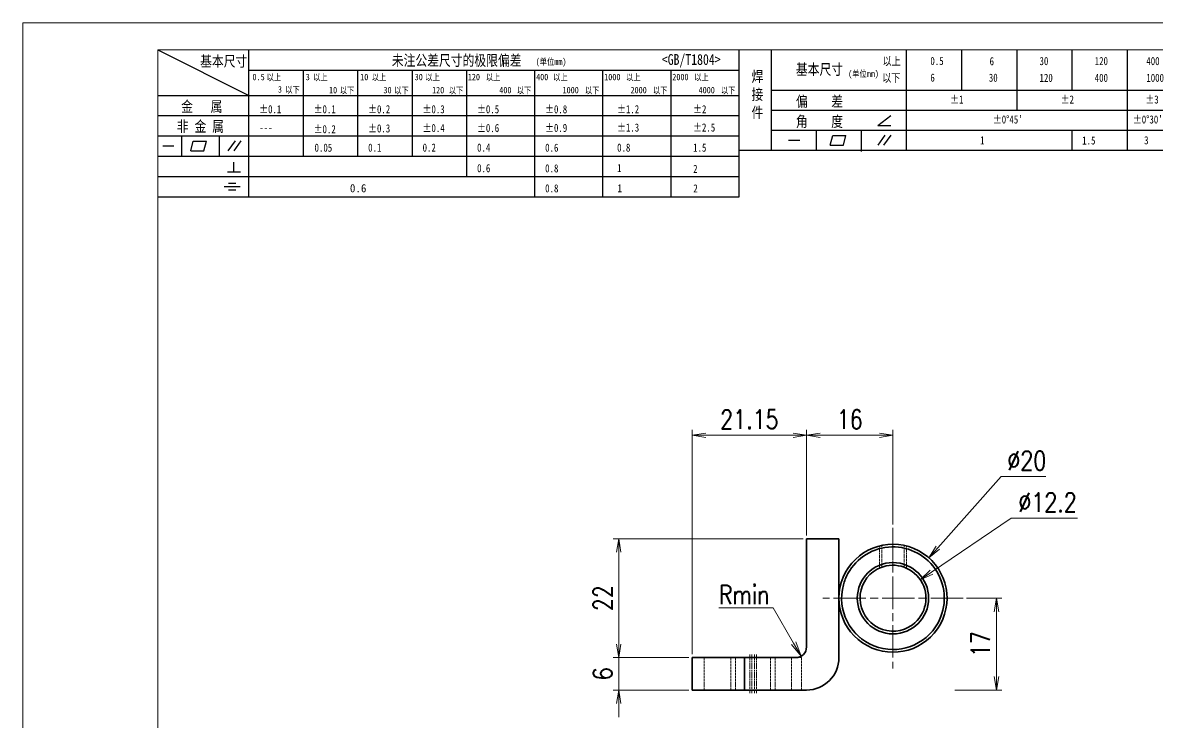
# Model space of a CAD drawing. Header units: inches. Extents: x 269 to 10986, y 1043 to 4337.
# Drawn here: x 8274.9 to 8484.9, y 3664.8 to 3794.4 of the extents above; entities that cross this region are included whole.
import ezdxf

# ---------------------------------------------------------------- set-up
doc = ezdxf.new("R2010")
doc.units = ezdxf.units.IN
doc.header["$MEASUREMENT"] = 0
doc.linetypes.add('AM_ISO02W050x2', pattern=[3.75, 3, -0.75])
doc.linetypes.add('AM_ISO08W050x2', pattern=[9, 6, -0.75, 1.5, -0.75])
doc.layers.add('Hidden_line', color=7, linetype='Continuous')
doc.layers.add('图\\M+19E79\\M+195B6\\M+18E9A', color=7, linetype='Continuous')
for name, color, linetype, lineweight in [('中心线', 2, 'AM_ISO08W050x2', 18), ('图框', 7, 'Continuous', 18), ('标注线', 3, 'Continuous', 18), ('粗实线', 7, 'Continuous', 35), ('虚线', 1, 'AM_ISO02W050x2', 18)]:
    doc.layers.add(name, color=color, linetype=linetype, lineweight=lineweight)
doc.layers.add('打印', color=7, linetype='Continuous', lineweight=15, plot=False)
doc.layers.add('打印-禁用', color=7, linetype='Continuous', lineweight=15, plot=False)
doc.styles.add('DIM', font='romans.shx', dxfattribs={"width": 0.8, "bigfont": 'bigfont.shx'})
doc.styles.add('国标', font='simfang.ttf', dxfattribs={"width": 0.8})
doc.dimstyles.new('XR 1-1$0', dxfattribs={"dimtxt": 3.5, "dimasz": 2.5, "dimexe": 1, "dimexo": 0.625, "dimgap": 1.2, "dimtad": 1, "dimzin": 9, "dimdsep": 46, "dimtxsty": 'DIM', "dimblk": 'OPEN', "dimcen": 0, "dimclrd": 8, "dimclre": 8, "dimclrt": 2, "dimazin": 2, "dimtfac": 0.5, "dimtmove": 0, "dimatfit": 3, "dimldrblk": 'OPEN', "dimfxl": 0, "dimtolj": 2, "dimlwd": 18, "dimlwe": 18, "dimarcsym": 0})
doc.dimstyles.new('XR 1-1$3', dxfattribs={"dimtxt": 3.5, "dimasz": 2.5, "dimexe": 1, "dimexo": 0.625, "dimgap": 1.2, "dimtad": 1, "dimtoh": 1, "dimdsep": 46, "dimtxsty": 'DIM', "dimblk": 'OPEN', "dimcen": 0, "dimclrd": 8, "dimclre": 8, "dimclrt": 2, "dimazin": 2, "dimtfac": 0.5, "dimtofl": 0, "dimtmove": 0, "dimatfit": 3, "dimldrblk": 'OPEN', "dimfxl": 0, "dimtolj": 2, "dimlwd": 18, "dimlwe": 18, "dimarcsym": 0})
doc.dimstyles.new('XR 1-1$4', dxfattribs={"dimtxt": 3.5, "dimasz": 2.5, "dimexe": 1, "dimexo": 0.625, "dimgap": 1.2, "dimtad": 1, "dimtoh": 1, "dimdsep": 46, "dimtxsty": 'DIM', "dimblk": 'OPEN', "dimcen": 0, "dimclrd": 8, "dimclre": 8, "dimclrt": 2, "dimazin": 2, "dimtfac": 0.5, "dimtofl": 0, "dimtmove": 0, "dimatfit": 3, "dimldrblk": 'OPEN', "dimfxl": 0, "dimtolj": 2, "dimlwd": 18, "dimlwe": 18, "dimarcsym": 0})

# ---------------------------------------------------------------- blocks, each defined once
blk = doc.blocks.new('GZDEH零件A3图框V01版')
at = {"layer": '图\\M+19E79\\M+195B6\\M+18E9A', "color": 9}
for p, q in [((2882.49, -1554.46), (2899.37, -1562.92)), ((2899.37, -1581.67), (2899.37, -1554.46)), ((2990.09, -1581.67), (2990.09, -1554.46)), ((2996.09, -1573.08), (2996.09, -1554.46)), ((3021.09, -1561.98), (3021.09, -1554.46)), ((3031.31, -1561.98), (3031.31, -1554.46)), ((3041.53, -1561.98), (3041.53, -1554.46)), ((3051.75, -1561.98), (3051.75, -1554.46)), ((3061.98, -1561.98), (3061.98, -1554.46)), ((2899.37, -1558.24), (2990.09, -1558.24)), ((2909.45, -1574.17), (2909.45, -1558.24)), ((2919.53, -1574.17), (2919.53, -1558.24)), ((2929.61, -1574.17), (2929.61, -1558.24)), ((2939.69, -1577.92), (2939.69, -1558.24)), ((2952.29, -1581.67), (2952.29, -1558.24)), ((2964.89, -1581.67), (2964.89, -1558.24)), ((2977.49, -1581.67), (2977.49, -1558.24)), ((2996.09, -1561.98), (3113.09, -1561.98)), ((3021.09, -1573.08), (3021.09, -1561.98)), ((3041.53, -1565.68), (3041.53, -1561.98)), ((3061.98, -1573.08), (3061.98, -1561.98)), ((2882.49, -1562.92), (2990.09, -1562.92)), ((2996.09, -1565.68), (3113.09, -1565.68)), ((2882.49, -1566.67), (2990.09, -1566.67)), ((3015.75, -1568.51), (3018.15, -1566.66)), ((3015.75, -1568.51), (3018.15, -1568.51)), ((2882.49, -1570.42), (2990.09, -1570.42)), ((2886.92, -1574.12), (2886.92, -1570.42)), ((2893.91, -1574.12), (2893.91, -1570.42)), ((2996.09, -1569.38), (3113.09, -1569.38)), ((3004.42, -1573.08), (3004.42, -1569.38)), ((3006.97, -1572.12), (3007.45, -1570.33)), ((3007.45, -1570.33), (3009.86, -1570.33)), ((3009.39, -1572.12), (3009.86, -1570.33)), ((3012.75, -1573.08), (3012.75, -1569.38)), ((3015.81, -1572.12), (3017.15, -1570.26)), ((3016.89, -1572.12), (3018.23, -1570.26)), ((3051.75, -1573.08), (3051.75, -1569.38)), ((2883.43, -1572.27), (2885.49, -1572.27)), ((2888.59, -1573.16), (2889.07, -1571.37)), ((2889.07, -1571.37), (2891.48, -1571.37)), ((2891, -1573.16), (2891.48, -1571.37)), ((2895.52, -1573.16), (2896.85, -1571.3)), ((2896.6, -1573.16), (2897.94, -1571.3)), ((2999.26, -1571.23), (3001.32, -1571.23)), ((3006.97, -1572.12), (3009.39, -1572.12)), ((2882.49, -1574.17), (2990.09, -1574.17)), ((2888.59, -1573.16), (2891, -1573.16)), ((2990.09, -1573.08), (3113.09, -1573.08)), ((3012.75, -1573.33), (3012.75, -1573.08)), ((2895.42, -1577.05), (2897.81, -1577.05)), ((2896.58, -1577.05), (2896.58, -1575.28)), ((2882.49, -1577.92), (2990.09, -1577.92)), ((2895.57, -1579.17), (2896.92, -1579.17)), ((2894.79, -1579.77), (2897.77, -1579.77)), ((2895.57, -1580.37), (2896.93, -1580.37)), ((2882.49, -1581.67), (2990.09, -1581.67))]:
    blk.add_line(p, q, dxfattribs=at)
at = {"layer": '图框', "linetype": 'Continuous'}
for p, q in [((2882.49, -1554.46), (2882.49, -1832.96)), ((3272.49, -1554.46), (2882.49, -1554.46))]:
    blk.add_line(p, q, dxfattribs=at)
at = {"layer": '打印-禁用', "linetype": 'Continuous'}
for p, q in [((2857.49, -1549.46), (2857.49, -1846.46)), ((3277.49, -1549.46), (2857.49, -1549.46))]:
    blk.add_line(p, q, dxfattribs=at)
at = {"layer": '图\\M+19E79\\M+195B6\\M+18E9A', "color": 9, "style": '国标', "width": 0.8}
for s, height, p in [('基本尺寸', 2, (2890.33, -1557.58)), ('未注公差尺寸的极限偏差', 2, (2925.81, -1557.44)), ('<GB/T1804>', 2, (2975.78, -1557.27)), ('以上', 1.5, (3016.64, -1557.33)), ('0.5', 1.5, (3025.49, -1557.3)), ('6', 1.5, (3036.45, -1557.34)), ('30', 1.5, (3045.69, -1557.31)), ('120', 1.5, (3055.91, -1557.31)), ('400', 1.5, (3065.46, -1557.31)), ('基本尺寸', 2, (3000.6, -1559.1)), ('30', 1.2, (2930.04, -1560.11)), ('以下', 1.5, (3016.58, -1560.43)), ('6', 1.5, (3025.49, -1560.38)), ('30', 1.5, (3036.31, -1560.39)), ('120', 1.5, (3045.69, -1560.41)), ('400', 1.5, (3055.91, -1560.41)), ('1000', 1.5, (3065.46, -1560.41)), ('金   属', 2, (2886.82, -1565.98)), ('偏    差', 2, (3000.6, -1565.04)), ('±1', 1.5, (3029.16, -1564.42)), ('±2', 1.5, (3049.61, -1564.42)), ('±3', 1.5, (3065.3, -1564.42)), ('±0.1', 1.5, (2901.27, -1566.23)), ('±0.1', 1.5, (2911.35, -1566.23)), ('±0.2', 1.5, (2921.43, -1566.23)), ('±0.3', 1.5, (2931.51, -1566.23)), ('±0.5', 1.5, (2941.59, -1566.23)), ('±0.8', 1.5, (2954.19, -1566.23)), ('±1.2', 1.5, (2967.51, -1566.23)), ('±2', 1.5, (2981.58, -1566.23)), ('角    度', 2, (3000.6, -1568.74)), ("±0%%D45'", 1.5, (3037.06, -1568.12)), ("±0%%D30'", 1.5, (3062.98, -1568.12)), ('非 金 属', 2, (2886.02, -1569.65)), ('±0.2', 1.5, (2911.35, -1569.92)), ('±0.3', 1.5, (2921.43, -1569.77)), ('±0.4', 1.5, (2931.51, -1569.71)), ('±0.6', 1.5, (2941.59, -1569.71)), ('±0.9', 1.5, (2954.19, -1569.68)), ('±1.3', 1.5, (2967.51, -1569.62)), ('±2.5', 1.5, (2981.58, -1569.61)), ('---', 1.5, (2901.27, -1569.65)), ('1', 1.5, (3034.69, -1571.98)), ('1.5', 1.5, (3053.59, -1572.01)), ('3', 1.5, (3065.05, -1571.98)), ('0.1', 1.5, (2921.43, -1573.34)), ('0.2', 1.5, (2931.51, -1573.33)), ('0.4', 1.5, (2941.59, -1573.33)), ('0.6', 1.5, (2954.19, -1573.35)), ('0.8', 1.5, (2967.51, -1573.33)), ('1.5', 1.5, (2981.58, -1573.34)), ('0.6', 1.5, (2941.59, -1577.14)), ('0.8', 1.5, (2954.19, -1577.17)), ('1', 1.5, (2967.51, -1577.12)), ('2', 1.5, (2981.58, -1577.26)), ('0.8', 1.5, (2954.19, -1580.87)), ('1', 1.5, (2967.59, -1580.86)), ('2', 1.5, (2981.62, -1580.89))]:
    blk.add_text(s, height=height, dxfattribs=at).set_placement(p)
at = {"layer": '图\\M+19E79\\M+195B6\\M+18E9A', "color": 9, "lineweight": 15, "style": '国标', "width": 0.8}
for s, p in [('(单位mm)', (2952.44, -1557.27)), ('(单位mm)', (3010.27, -1559.51)), ('0.5', (2900.03, -1560.11)), ('以上', (2902.64, -1560.16)), ('3', (2909.88, -1560.11)), ('以上', (2911.25, -1560.16)), ('10', (2919.96, -1560.11)), ('以上', (2922.09, -1560.16)), ('以上', (2932.02, -1560.16)), ('120', (2939.88, -1560.11)), ('以上', (2943.21, -1560.16)), ('400', (2952.52, -1560.11)), ('以上', (2955.68, -1560.16)), ('1000', (2965.12, -1560.11)), ('以上', (2969.16, -1560.16)), ('2000', (2977.72, -1560.11)), ('以上', (2981.8, -1560.16)), ('3', (2904.73, -1562.41)), ('以下', (2906.1, -1562.46)), ('10', (2914.19, -1562.54)), ('以下', (2916.18, -1562.59)), ('30', (2924.27, -1562.54)), ('以下', (2926.26, -1562.59)), ('120', (2933.26, -1562.54)), ('以下', (2936.34, -1562.59)), ('400', (2945.7, -1562.54)), ('以下', (2948.94, -1562.59)), ('1000', (2957.41, -1562.54)), ('以下', (2961.54, -1562.59)), ('2000', (2969.99, -1562.54)), ('以下', (2974.14, -1562.59)), ('4000', (2982.59, -1562.54)), ('以下', (2986.74, -1562.59))]:
    blk.add_text(s, height=1.2, dxfattribs=at).set_placement(p)
at = {"layer": '图\\M+19E79\\M+195B6\\M+18E9A', "color": 9, "lineweight": 13, "style": '国标'}
blk.add_text('0.6', height=1.5, dxfattribs=at).set_placement((2918.05, -1580.85))
at = {"layer": '图\\M+19E79\\M+195B6\\M+18E9A', "color": 9, "style": '国标'}
for s, insert, char_height, width, attachment_point in [('焊\\P接\\P件', (2992.39, -1558.41), 2, 3.1877, 1), ('0.05', (2911.51, -1573.37), 1.5, 5.1982, 7)]:
    blk.add_mtext(s, dxfattribs=dict(at, insert=insert, char_height=char_height, width=width, attachment_point=attachment_point))
blk = doc.blocks.new('DEH A3')
at = {"layer": '图框'}
blk.add_blockref('GZDEH零件A3图框V01版', (-2857.49, 1846.46), dxfattribs=at)
blk = doc.blocks.new('_Open')
at = {"color": 0, "linetype": 'ByBlock', "lineweight": -2}
for p, q in [((-1, 0.167), (0, 0)), ((-1, -0.167), (0, 0)), ((0, 0), (-1, 0))]:
    blk.add_line(p, q, dxfattribs=at)
blk = doc.blocks.new('*D68')
at = {"layer": 'Defpoints', "color": 0, "transparency": 16777216}
for p in [(8385.2, 3676.82), (8398.81, 3676.82), (8398.81, 3670.82)]:
    blk.add_point(p, dxfattribs=at)
at = {"layer": 'Hidden_line', "color": 8, "lineweight": 18, "transparency": 16777216}
for p, q in [((8385.2, 3679.32), (8385.2, 3681.82)), ((8398.18, 3676.82), (8384.2, 3676.82)), ((8385.2, 3670.82), (8385.2, 3676.82)), ((8398.18, 3670.82), (8384.2, 3670.82)), ((8385.2, 3668.32), (8385.2, 3665.82))]:
    blk.add_line(p, q, dxfattribs=at)
at = {"layer": 'Hidden_line', "color": 8, "lineweight": 18, "transparency": 16777216, "xscale": 2.5, "yscale": 2.5, "zscale": 2.5}
for p, rotation in [((8385.2, 3676.82), 270), ((8385.2, 3670.82), 90)]:
    blk.add_blockref('_Open', p, dxfattribs=dict(at, rotation=rotation))
at = {"layer": 'Hidden_line', "color": 2, "transparency": 16777216, "insert": (8382.25, 3673.82), "char_height": 3.5, "attachment_point": 5, "rotation": 90, "style": 'DIM'}
blk.add_mtext('\\A2;6', dxfattribs=at)
blk = doc.blocks.new('*D69')
at = {"layer": 'Defpoints', "color": 0, "transparency": 16777216}
for p in [(8448.96, 3687.82), (8455.11, 3687.82), (8446.77, 3670.82)]:
    blk.add_point(p, dxfattribs=at)
at = {"layer": 'Hidden_line', "color": 8, "lineweight": 18, "transparency": 16777216}
for p, q in [((8449.58, 3687.82), (8456.11, 3687.82)), ((8455.11, 3673.32), (8455.11, 3685.32)), ((8447.4, 3670.82), (8456.11, 3670.82))]:
    blk.add_line(p, q, dxfattribs=at)
at = {"layer": 'Hidden_line', "color": 8, "lineweight": 18, "transparency": 16777216, "xscale": 2.5, "yscale": 2.5, "zscale": 2.5}
for p, rotation in [((8455.11, 3687.82), 90), ((8455.11, 3670.82), 270)]:
    blk.add_blockref('_Open', p, dxfattribs=dict(at, rotation=rotation))
at = {"layer": 'Hidden_line', "color": 2, "transparency": 16777216, "insert": (8452.16, 3679.32), "char_height": 3.5, "attachment_point": 5, "rotation": 90, "style": 'DIM'}
blk.add_mtext('\\A2;17', dxfattribs=at)
blk = doc.blocks.new('*D70')
at = {"layer": 'Defpoints', "color": 0, "transparency": 16777216}
for p in [(8435.96, 3717.98), (8435.96, 3700.82), (8419.96, 3698.82)]:
    blk.add_point(p, dxfattribs=at)
at = {"layer": 'Hidden_line', "color": 8, "lineweight": 18, "transparency": 16777216}
for p, q in [((8419.96, 3699.45), (8419.96, 3718.98)), ((8422.46, 3717.98), (8433.46, 3717.98)), ((8435.96, 3701.45), (8435.96, 3718.98))]:
    blk.add_line(p, q, dxfattribs=at)
at = {"layer": 'Hidden_line', "color": 8, "lineweight": 18, "transparency": 16777216, "xscale": 2.5, "yscale": 2.5, "zscale": 2.5, "rotation": 180}
blk.add_blockref('_Open', (8419.96, 3717.98), dxfattribs=at)
at = {"layer": 'Hidden_line', "color": 8, "lineweight": 18, "transparency": 16777216, "xscale": 2.5, "yscale": 2.5, "zscale": 2.5}
blk.add_blockref('_Open', (8435.96, 3717.98), dxfattribs=at)
at = {"layer": 'Hidden_line', "color": 2, "transparency": 16777216, "insert": (8427.96, 3720.93), "char_height": 3.5, "attachment_point": 5, "style": 'DIM'}
blk.add_mtext('\\A2;16', dxfattribs=at)
blk = doc.blocks.new('*D71')
at = {"layer": 'Defpoints', "color": 0, "transparency": 16777216}
for p in [(8442.61, 3695.29), (8429.31, 3680.35)]:
    blk.add_point(p, dxfattribs=at)
at = {"layer": 'Hidden_line', "color": 8, "lineweight": 18, "transparency": 16777216}
for p, q in [((8456, 3710.35), (8444.27, 3697.16)), ((8464.27, 3710.35), (8456, 3710.35))]:
    blk.add_line(p, q, dxfattribs=at)
at = {"layer": 'Hidden_line', "color": 8, "lineweight": 18, "transparency": 16777216, "xscale": 2.5, "yscale": 2.5, "zscale": 2.5, "rotation": 228.3454203455625}
blk.add_blockref('_Open', (8442.61, 3695.29), dxfattribs=at)
at = {"layer": 'Hidden_line', "color": 2, "transparency": 16777216, "insert": (8460.73, 3713.3), "char_height": 3.5, "attachment_point": 5, "style": 'DIM'}
blk.add_mtext('\\A2;∅20', dxfattribs=at)
blk = doc.blocks.new('*D72')
at = {"layer": 'Defpoints', "color": 0, "transparency": 16777216}
for p in [(8441.01, 3691.24), (8430.91, 3684.4)]:
    blk.add_point(p, dxfattribs=at)
at = {"layer": 'Hidden_line', "color": 8, "lineweight": 18, "transparency": 16777216}
for p, q in [((8457.83, 3702.61), (8443.08, 3692.64)), ((8470.1, 3702.61), (8457.83, 3702.61))]:
    blk.add_line(p, q, dxfattribs=at)
at = {"layer": 'Hidden_line', "color": 8, "lineweight": 18, "transparency": 16777216, "xscale": 2.5, "yscale": 2.5, "zscale": 2.5, "rotation": 214.0555690401013}
blk.add_blockref('_Open', (8441.01, 3691.24), dxfattribs=at)
at = {"layer": 'Hidden_line', "color": 2, "transparency": 16777216, "insert": (8464.57, 3705.56), "char_height": 3.5, "attachment_point": 5, "style": 'DIM'}
blk.add_mtext('\\A2;∅12.2', dxfattribs=at)
blk = doc.blocks.new('*D87')
at = {"layer": 'Defpoints', "color": 0, "transparency": 16777216}
for p in [(8417.96, 3678.82), (8418.96, 3677.09)]:
    blk.add_point(p, dxfattribs=at)
at = {"layer": '标注线', "color": 8, "lineweight": 18, "transparency": 16777216}
for p, q in [((8403.73, 3686.04), (8413.77, 3686.04)), ((8413.77, 3686.04), (8417.56, 3679.51))]:
    blk.add_line(p, q, dxfattribs=at)
at = {"layer": '标注线', "color": 8, "lineweight": 18, "transparency": 16777216, "xscale": 2.8, "yscale": 2.8, "zscale": 2.8, "rotation": 300.1431335838647}
blk.add_blockref('_Open', (8418.96, 3677.09), dxfattribs=at)
at = {"layer": '标注线', "color": 2, "transparency": 16777216, "insert": (8408.4, 3688.49), "char_height": 3.5, "attachment_point": 5, "style": 'DIM'}
blk.add_mtext('\\A2;{\\Fromans,bigfont|c134;Rmin}', dxfattribs=at)
blk = doc.blocks.new('*D91')
at = {"layer": 'Defpoints', "color": 0, "transparency": 16777216}
for p in [(8419.96, 3717.98), (8419.96, 3698.82), (8398.81, 3676.82)]:
    blk.add_point(p, dxfattribs=at)
at = {"layer": '标注线', "color": 8, "lineweight": 18, "transparency": 16777216}
for p, q in [((8398.81, 3677.45), (8398.81, 3718.98)), ((8401.31, 3717.98), (8417.46, 3717.98)), ((8419.96, 3699.45), (8419.96, 3718.98))]:
    blk.add_line(p, q, dxfattribs=at)
at = {"layer": '标注线', "color": 8, "lineweight": 18, "transparency": 16777216, "xscale": 2.5, "yscale": 2.5, "zscale": 2.5, "rotation": 180}
blk.add_blockref('_Open', (8398.81, 3717.98), dxfattribs=at)
at = {"layer": '标注线', "color": 8, "lineweight": 18, "transparency": 16777216, "xscale": 2.5, "yscale": 2.5, "zscale": 2.5}
blk.add_blockref('_Open', (8419.96, 3717.98), dxfattribs=at)
at = {"layer": '标注线', "color": 2, "transparency": 16777216, "insert": (8409.38, 3720.93), "char_height": 3.5, "attachment_point": 5, "style": 'DIM'}
blk.add_mtext('\\A2;21.15', dxfattribs=at)
blk = doc.blocks.new('*D92')
at = {"layer": 'Defpoints', "color": 0, "transparency": 16777216}
for p in [(8419.96, 3698.82), (8385.2, 3676.82), (8398.81, 3676.82)]:
    blk.add_point(p, dxfattribs=at)
at = {"layer": '标注线', "color": 8, "lineweight": 18, "transparency": 16777216}
for p, q in [((8419.33, 3698.82), (8384.2, 3698.82)), ((8385.2, 3696.32), (8385.2, 3679.32)), ((8398.18, 3676.82), (8384.2, 3676.82))]:
    blk.add_line(p, q, dxfattribs=at)
at = {"layer": '标注线', "color": 8, "lineweight": 18, "transparency": 16777216, "xscale": 2.5, "yscale": 2.5, "zscale": 2.5}
for p, rotation in [((8385.2, 3698.82), 90), ((8385.2, 3676.82), 270)]:
    blk.add_blockref('_Open', p, dxfattribs=dict(at, rotation=rotation))
at = {"layer": '标注线', "color": 2, "transparency": 16777216, "insert": (8382.25, 3687.82), "char_height": 3.5, "attachment_point": 5, "rotation": 90, "style": 'DIM'}
blk.add_mtext('\\A2;22', dxfattribs=at)

msp = doc.modelspace()

# ---------------------------------------------------------------- linework, layer by layer
at = {"layer": '中心线'}
for p, q in [((8435.959, 3700.821), (8435.959, 3674.821)), ((8448.959, 3687.821), (8422.959, 3687.821))]:
    msp.add_line(p, q, dxfattribs=at)
at = {"layer": '中心线', "ltscale": 0.121759}
msp.add_line((8435.959, 3698.025), (8435.959, 3693.154), dxfattribs=at)
at = {"layer": '中心线', "ltscale": 0.180017}
for p, q in [((8409.459, 3677.421), (8409.459, 3670.22)), ((8409.808, 3677.421), (8409.808, 3670.22)), ((8410.332, 3677.421), (8410.332, 3670.22)), ((8410.681, 3677.421), (8410.681, 3670.22))]:
    msp.add_line(p, q, dxfattribs=at)
at = {"layer": '打印'}
msp.add_lwpolyline([(8274.883, 3794.354), (8694.883, 3794.354), (8694.883, 3497.354), (8274.883, 3497.354)], close=True, dxfattribs=at)
at = {"layer": '粗实线', "ltscale": 0.15}
for p, q in [((8419.959, 3698.821), (8425.959, 3698.821)), ((8398.807, 3676.821), (8398.807, 3670.821)), ((8408.47, 3676.821), (8408.47, 3670.821))]:
    msp.add_line(p, q, dxfattribs=at)
at = {"layer": '粗实线'}
for p, q in [((8419.959, 3678.821), (8419.959, 3698.821)), ((8425.959, 3676.821), (8425.959, 3698.821))]:
    msp.add_line(p, q, dxfattribs=at)
at = {"layer": '粗实线', "ltscale": 0.241564}
for p, q in [((8408.47, 3676.821), (8398.807, 3676.821)), ((8408.47, 3670.821), (8398.807, 3670.821))]:
    msp.add_line(p, q, dxfattribs=at)
at = {"layer": '粗实线', "ltscale": 0.237232}
msp.add_line((8408.47, 3676.821), (8417.959, 3676.821), dxfattribs=at)
at = {"layer": '粗实线', "ltscale": 0.287232}
msp.add_line((8419.959, 3670.821), (8408.47, 3670.821), dxfattribs=at)
at = {"layer": '粗实线'}
msp.add_circle((8435.959, 3687.821), 6.6, dxfattribs=at)
for centre, radius, start, end in [((8435.959, 3687.821), 10, 61.35211, 241.35211), ((8435.959, 3687.821), 9.5, 331.35211, 151.35211), ((8435.959, 3687.821), 10, 241.35211, 61.35211), ((8435.959, 3687.821), 6.1, 306.14945, 118.64789), ((8435.964, 3687.819), 9.505, 151.35597, 165.02827), ((8435.959, 3687.821), 6.1, 118.64789, 306.14945), ((8435.959, 3687.821), 9.5, 165.03213, 331.35211), ((8417.959, 3678.821), 2, 270, 0), ((8419.959, 3676.821), 6, 270, 0)]:
    msp.add_arc(centre, radius, start, end, dxfattribs=at)
at = {"layer": '虚线', "ltscale": 0.102957}
for p, q in [((8433.459, 3697.503), (8433.459, 3693.385)), ((8438.459, 3697.503), (8438.459, 3693.385))]:
    msp.add_line(p, q, dxfattribs=at)
at = {"layer": '虚线', "ltscale": 0.101123}
for p, q in [((8433.892, 3697.605), (8433.892, 3693.56)), ((8438.026, 3697.605), (8438.026, 3693.56))]:
    msp.add_line(p, q, dxfattribs=at)
at = {"layer": '虚线', "ltscale": 0.15}
for p, q in [((8401.036, 3676.821), (8401.036, 3670.821)), ((8405.959, 3676.821), (8405.959, 3670.821)), ((8406.832, 3676.821), (8406.832, 3670.821)), ((8413.308, 3676.821), (8413.308, 3670.821)), ((8414.181, 3676.821), (8414.181, 3670.821)), ((8417.179, 3676.821), (8417.179, 3670.821)), ((8419.025, 3676.821), (8419.025, 3670.821))]:
    msp.add_line(p, q, dxfattribs=at)
at = {"layer": '虚线', "ltscale": 0.026652}
msp.add_line((8419.025, 3676.821), (8417.959, 3676.821), dxfattribs=at)
at = {"layer": '虚线'}
for radius in [9.5, 6.6]:
    msp.add_circle((8435.959, 3687.821), radius, dxfattribs=at)

# ---------------------------------------------------------------- block references
at = {"layer": '图框'}
msp.add_blockref('DEH A3', (8274.883, 3497.354), dxfattribs=at)

# ---------------------------------------------------------------- dimensions: what is measured, and where the dimension line sits
at = {"layer": 'Hidden_line'}
dim = msp.add_linear_dim(base=(8435.959, 3717.985), p1=(8419.959, 3698.821), p2=(8435.959, 3700.821), dimstyle='XR 1-1$0', dxfattribs=at)
dim.commit()
dim.dimension.update_dxf_attribs({"geometry": '*D70', "text_midpoint": (8427.959, 3720.935)})
for p1, p2, picture, middle in [((8429.313, 3680.349), (8442.605, 3695.293), '*D71', (8460.734, 3710.351)), ((8430.905, 3684.405), (8441.013, 3691.237), '*D72', (8464.567, 3702.606))]:
    dim = msp.add_diameter_dim_2p(p1=p1, p2=p2, dimstyle='XR 1-1$3', dxfattribs=at)
    dim.commit()
    dim.dimension.update_dxf_attribs({"geometry": picture, "text_midpoint": middle, "dimtype": 163})
for base, p1, p2, angle, picture, middle in [((8455.111, 3687.821), (8446.77, 3670.821), (8448.959, 3687.821), 90, '*D69', (8452.161, 3679.321)), ((8385.199, 3676.821), (8398.807, 3670.821), (8398.807, 3676.821), 270, '*D68', (8382.249, 3673.821))]:
    dim = msp.add_linear_dim(base=base, p1=p1, p2=p2, angle=angle, dimstyle='XR 1-1$0', dxfattribs=at)
    dim.commit()
    dim.dimension.update_dxf_attribs({"geometry": picture, "text_midpoint": middle})
at = {"layer": '标注线'}
dim = msp.add_linear_dim(base=(8419.959, 3717.985), p1=(8398.807, 3676.821), p2=(8419.959, 3698.821), dimstyle='XR 1-1$0', dxfattribs=at)
dim.commit()
dim.dimension.update_dxf_attribs({"geometry": '*D91', "text_midpoint": (8409.383, 3720.935)})
dim = msp.add_linear_dim(base=(8385.199, 3676.821), p1=(8419.959, 3698.821), p2=(8398.807, 3676.821), angle=90, dimstyle='XR 1-1$0', dxfattribs=at)
dim.commit()
dim.dimension.update_dxf_attribs({"geometry": '*D92', "text_midpoint": (8382.249, 3687.821)})
dim = msp.add_radius_dim(center=(8417.959, 3678.821), mpoint=(8418.963, 3677.091), text='{\\Fromans,bigfont|c134;Rmin}', dimstyle='XR 1-1$4', override={"dimasz": 2.8, "dimexe": 0.69965, "dimexo": 0.69965, "dimgap": 0.69965, "dimtmove": 1}, dxfattribs=at)
dim.commit()
dim.dimension.update_dxf_attribs({"geometry": '*D87', "text_midpoint": (8413.767, 3686.04), "dimtype": 164})

doc.saveas('drawing.dxf')
